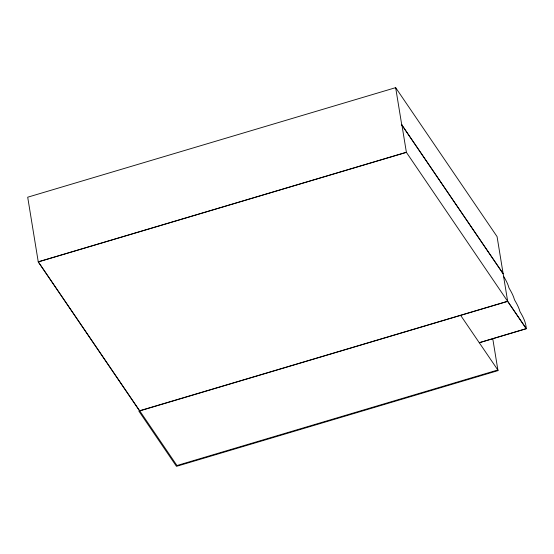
<?xml version="1.0" encoding="UTF-8"?>
<svg xmlns="http://www.w3.org/2000/svg" width="554" height="554" viewBox="0 0 554 554"><rect width="100%" height="100%" fill="white"/><g stroke="black" fill="none" stroke-linecap="round" stroke-linejoin="round"><path stroke-width="0.83" d="M526.286 328.626L479.265 342.718L526.3 328.716L507.672 301.362L497.07 236.613L395.653 87.657L27.7 197.203L38.254 261.876L139.497 410.791L507.637 301.272M395.653 87.657L401.74 124.809L503.122 273.683M492.728 338.508L497.88 369.982L176.955 465.526L38.288 261.855L406.38 152.267M38.254 261.876L406.394 152.364L526.3 328.716C525.926 322.324 523.128 316.902 519.964 311.625C518.856 307.408 516.723 303.606 514.5 299.832C513.392 295.614 511.259 291.813 509.029 288.038C507.921 283.821 505.788 280.019 503.565 276.245M507.672 301.362L138.895 411.151L176.47 466.343L498.219 370.557L460.644 315.364M401.74 124.809L503.157 273.773M401.879 124.775L406.394 152.364"/></g></svg>
